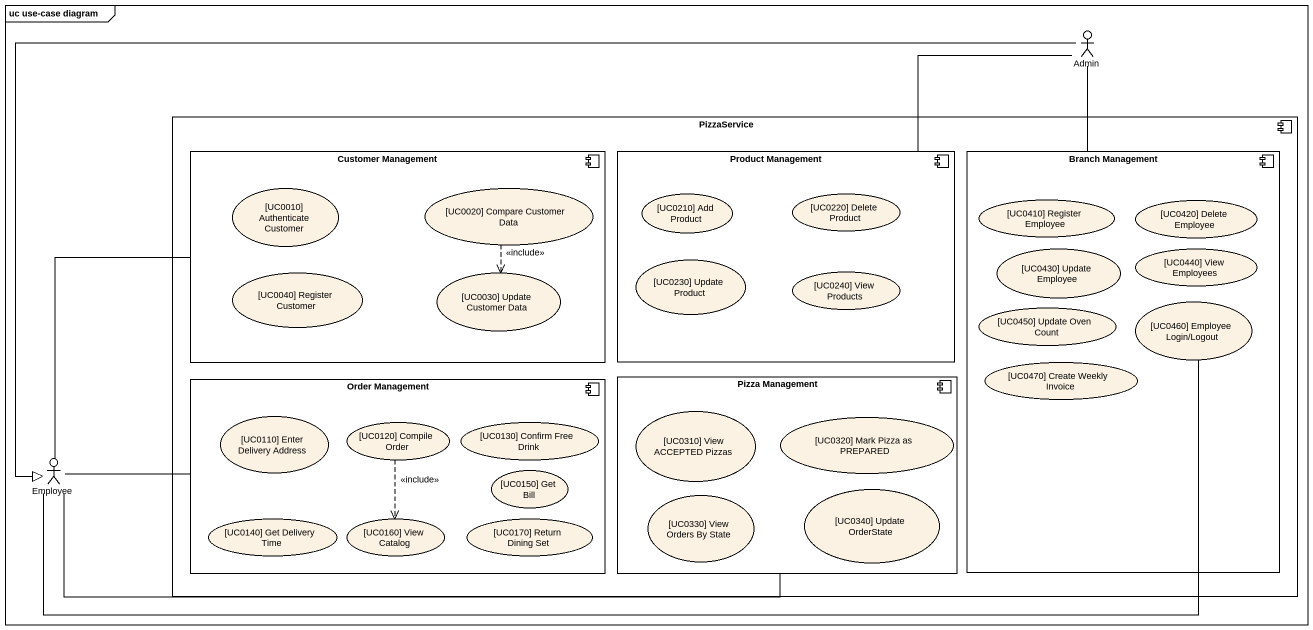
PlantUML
@startuml
mainframe uc use-case diagram
actor Admin
component PizzaService {
  component "Customer Management" as Customer_Management {
    usecase "[UC0010] Authenticate Customer" as UC0010_Authenticate_Customer
    usecase "[UC0020] Compare Customer Data" as UC0020_Compare_Customer_Data
    usecase "[UC0040] Register Customer" as UC0040_Register_Customer
    usecase "[UC0030] Update Customer Data" as UC0030_Update_Customer_Data
  }
  component "Product Management" as Product_Management {
    usecase "[UC0210] Add Product" as UC0210_Add_Product
    usecase "[UC0220] Delete Product" as UC0220_Delete_Product
    usecase "[UC0230] Update Product" as UC0230_Update_Product
    usecase "[UC0240] View Products" as UC0240_View_Products
  }
  component "Branch Management" as Branch_Management {
    usecase "[UC0410] Register Employee" as UC0410_Register_Employee
    usecase "[UC0420] Delete Employee" as UC0420_Delete_Employee
    usecase "[UC0430] Update Employee" as UC0430_Update_Employee
    usecase "[UC0440] View Employees" as UC0440_View_Employees
    usecase "[UC0450] Update Oven Count" as UC0450_Update_Oven_Count
    usecase "[UC0460] Employee Login/Logout" as UC0460_Employee_Login_Logout
    usecase "[UC0470] Create Weekly Invoice" as UC0470_Create_Weekly_Invoice
  }
  component "Order Management" as Order_Management {
    usecase "[UC0110] Enter Delivery Address" as UC0110_Enter_Delivery
    usecase "[UC0120] Compile Order" as UC0120_Compile_Order
    usecase "[UC0130] Confirm Free Drink" as UC0130_Confirm_Free_Drink
    usecase "[UC0150] Get Bill" as UC0150_Get_Bill
    usecase "[UC0140] Get Delivery Time" as UC0140_Get_Delivery_Time
    usecase "[UC0160] View Catalog" as UC0160_View_Catalog
    usecase "[UC0170] Return Dining Set" as UC0170_Return_Dining_Set
  }
  component "Pizza Management" as Pizza_Management {
    usecase "[UC0310] View ACCEPTED Pizzas" as UC0310_View_ACCEPTED_Pizzas
    usecase "[UC0320] Mark Pizza as PREPARED" as UC0320_Mark_Pizza_as
    usecase "[UC0330] View Orders By State" as UC0330_View_Orders_By_State
    usecase "[UC0340] Update OrderState" as UC0340_Update_OrderState
  }
}
actor Employee
Admin -- Branch_Management
Admin -left-|> Employee
Product_Management -up- Admin
UC0020_Compare_Customer_Data ..> UC0030_Update_Customer_Data : <<include>>
UC0120_Compile_Order ..> UC0160_View_Catalog : <<include>>
Employee -up- Customer_Management
Employee -right- UC0460_Employee_Login_Logout
Employee -right- Order_Management
Employee -right- Pizza_Management
@enduml
